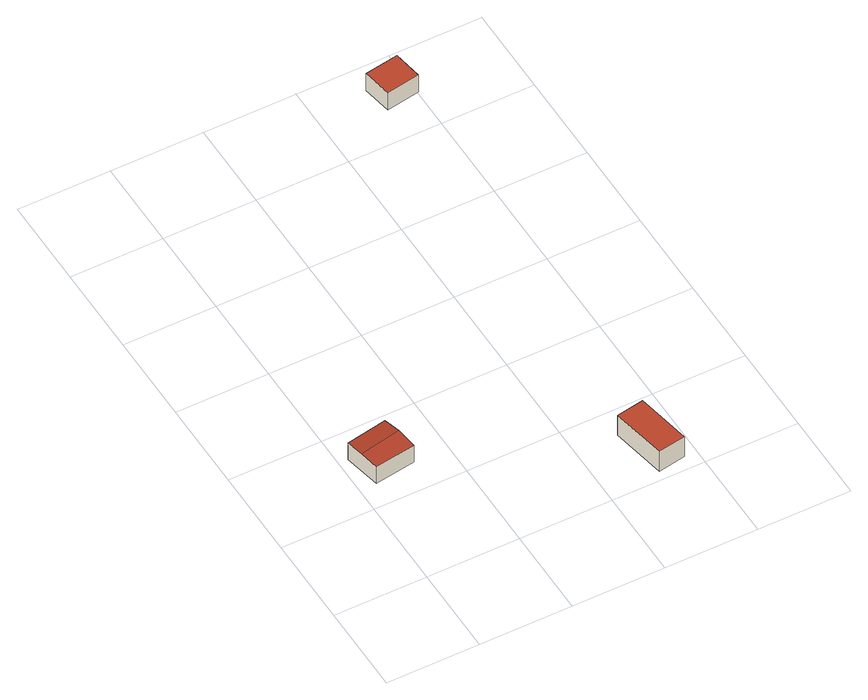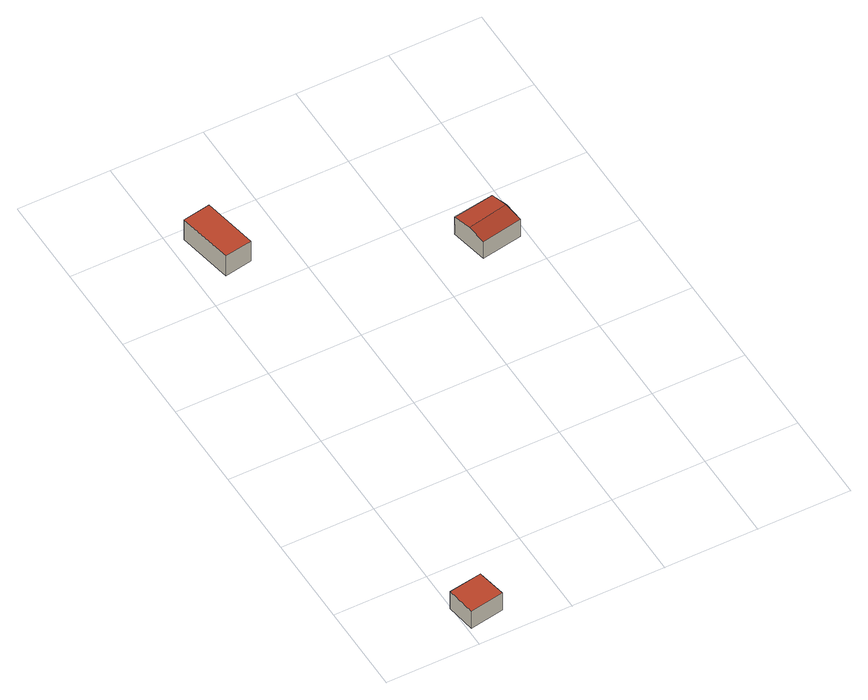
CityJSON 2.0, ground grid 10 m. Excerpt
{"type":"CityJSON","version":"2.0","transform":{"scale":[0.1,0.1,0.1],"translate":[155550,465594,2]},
"CityObjects":{
"building1":{"type":"Building","attributes":{"b3_dak_type":"slanted","b3_extrusie":"standard","b3_h_dak_50p":5.34,"b3_h_dak_70p":5.48,"b3_h_dak_max":5.65,"b3_h_dak_min":4.92,"b3_h_maaiveld":3.1,"b3_h_nok":5.59,"b3_is_glas_dak":false,"b3_kas_warenhuis":false,"b3_kwaliteitsindicator":true,"b3_mutatie_ahn3_ahn4":false,"b3_mutatie_ahn4_ahn5":false,"b3_n_nok":1,"b3_n_vlakken":2,"b3_opp_buitenmuur":34.54,"b3_opp_dak_plat":0,"b3_opp_dak_schuin":19.17,"b3_opp_grond":18.35,"b3_opp_scheidingsmuur":0,"b3_rmse_lod12":0.246,"b3_rmse_lod13":0.246,"b3_rmse_lod22":0.0567,"b3_t_run":9,"b3_val3dity_lod12":"[]","b3_val3dity_lod13":"[]","b3_val3dity_lod22":"[]","b3_volume_lod12":43.16,"b3_volume_lod13":43.16,"b3_volume_lod22":39.87,"geconstateerd":false,"oorspronkelijkbouwjaar":2007,"status":"Pand in gebruik"},"children":["building1-1"]},
"building1-1":{"type":"BuildingPart","parents":["building1"],"geometry":[{"type":"Solid","lod":"2.2","boundaries":[[[[0,1,2,3]],[[4,5,6,7]],[[5,4,1,0]],[[4,7,8,2,1]],[[9,8,7,6]],[[8,9,3,2]],[[9,6,5,0,3]]]],"semantics":{"surfaces":[{"type":"GroundSurface"},{"type":"RoofSurface"},{"type":"WallSurface"}],"values":[[0,1,2,2,1,2,2]]}}]},
"building2":{"type":"Building","attributes":{"b3_dak_type":"horizontal","b3_extrusie":"standard","b3_h_dak_50p":5.81,"b3_h_dak_70p":5.81,"b3_h_dak_max":5.86,"b3_h_dak_min":5.78,"b3_h_maaiveld":3.13,"b3_is_glas_dak":false,"b3_kas_warenhuis":false,"b3_kwaliteitsindicator":true,"b3_mutatie_ahn3_ahn4":false,"b3_mutatie_ahn4_ahn5":false,"b3_n_nok":0,"b3_n_vlakken":1,"b3_opp_buitenmuur":48.57,"b3_opp_dak_plat":18.35,"b3_opp_dak_schuin":0,"b3_opp_grond":18.35,"b3_opp_scheidingsmuur":0,"b3_rmse_lod12":0.0199,"b3_rmse_lod13":0.0199,"b3_rmse_lod22":0.0185,"b3_t_run":12,"b3_val3dity_lod12":"[]","b3_val3dity_lod13":"[]","b3_val3dity_lod22":"[]","b3_volume_lod12":49.18,"b3_volume_lod13":49.18,"b3_volume_lod22":49.1,"geconstateerd":false,"oorspronkelijkbouwjaar":1991,"status":"Pand in gebruik"},"children":["building2-1"]},
"building2-1":{"type":"BuildingPart","parents":["building2"],"geometry":[{"type":"Solid","lod":"2.2","boundaries":[[[[10,11,12,13]],[[14,15,16,17]],[[17,16,11,10]],[[16,15,12,11]],[[15,14,13,12]],[[14,17,10,13]]]],"semantics":{"surfaces":[{"type":"GroundSurface"},{"type":"RoofSurface"},{"type":"WallSurface"}],"values":[[0,1,2,2,2,2]]}}]},
"building3":{"type":"Building","attributes":{"b3_dak_type":"horizontal","b3_extrusie":"standard","b3_h_dak_50p":5.11,"b3_h_dak_70p":5.14,"b3_h_dak_max":5.2,"b3_h_dak_min":5.06,"b3_h_maaiveld":2.85,"b3_is_glas_dak":false,"b3_kas_warenhuis":false,"b3_kwaliteitsindicator":true,"b3_mutatie_ahn3_ahn4":false,"b3_mutatie_ahn4_ahn5":false,"b3_n_nok":0,"b3_n_vlakken":1,"b3_opp_buitenmuur":31.79,"b3_opp_dak_plat":12.17,"b3_opp_dak_schuin":0,"b3_opp_grond":12.16,"b3_opp_scheidingsmuur":0,"b3_rmse_lod12":0.0417,"b3_rmse_lod13":0.0417,"b3_rmse_lod22":0.0243,"b3_t_run":11,"b3_val3dity_lod12":"[]","b3_val3dity_lod13":"[]","b3_val3dity_lod22":"[]","b3_volume_lod12":27.89,"b3_volume_lod13":27.89,"b3_volume_lod22":27.67,"geconstateerd":false,"oorspronkelijkbouwjaar":1993,"status":"Pand in gebruik"},"children":["building3-1"]},
"building3-1":{"type":"BuildingPart","parents":["building3"],"geometry":[{"type":"Solid","lod":"2.2","boundaries":[[[[18,19,20,21]],[[22,23,24,25]],[[25,24,19,18]],[[24,23,20,19]],[[23,22,21,20]],[[22,25,18,21]]]],"semantics":{"surfaces":[{"type":"GroundSurface"},{"type":"RoofSurface"},{"type":"WallSurface"}],"values":[[0,1,2,2,2,2]]}}]}
},
"vertices":[
[61,132,11],[17,125,11],[9,165,11],[53,173,11],[17,125,34],[61,132,34],[57,153,37],[12,144,37],[9,165,34],[53,173,34],
[285,13,11],[255,8,11],[244,68,11],[274,73,11],[274,73,38],[244,68,38],[255,8,38],[285,13,38],
[296,578,8],[301,546,8],[265,540,8],[259,572,8],[259,572,31],[265,540,31],[301,546,31],[296,578,31]
]}
